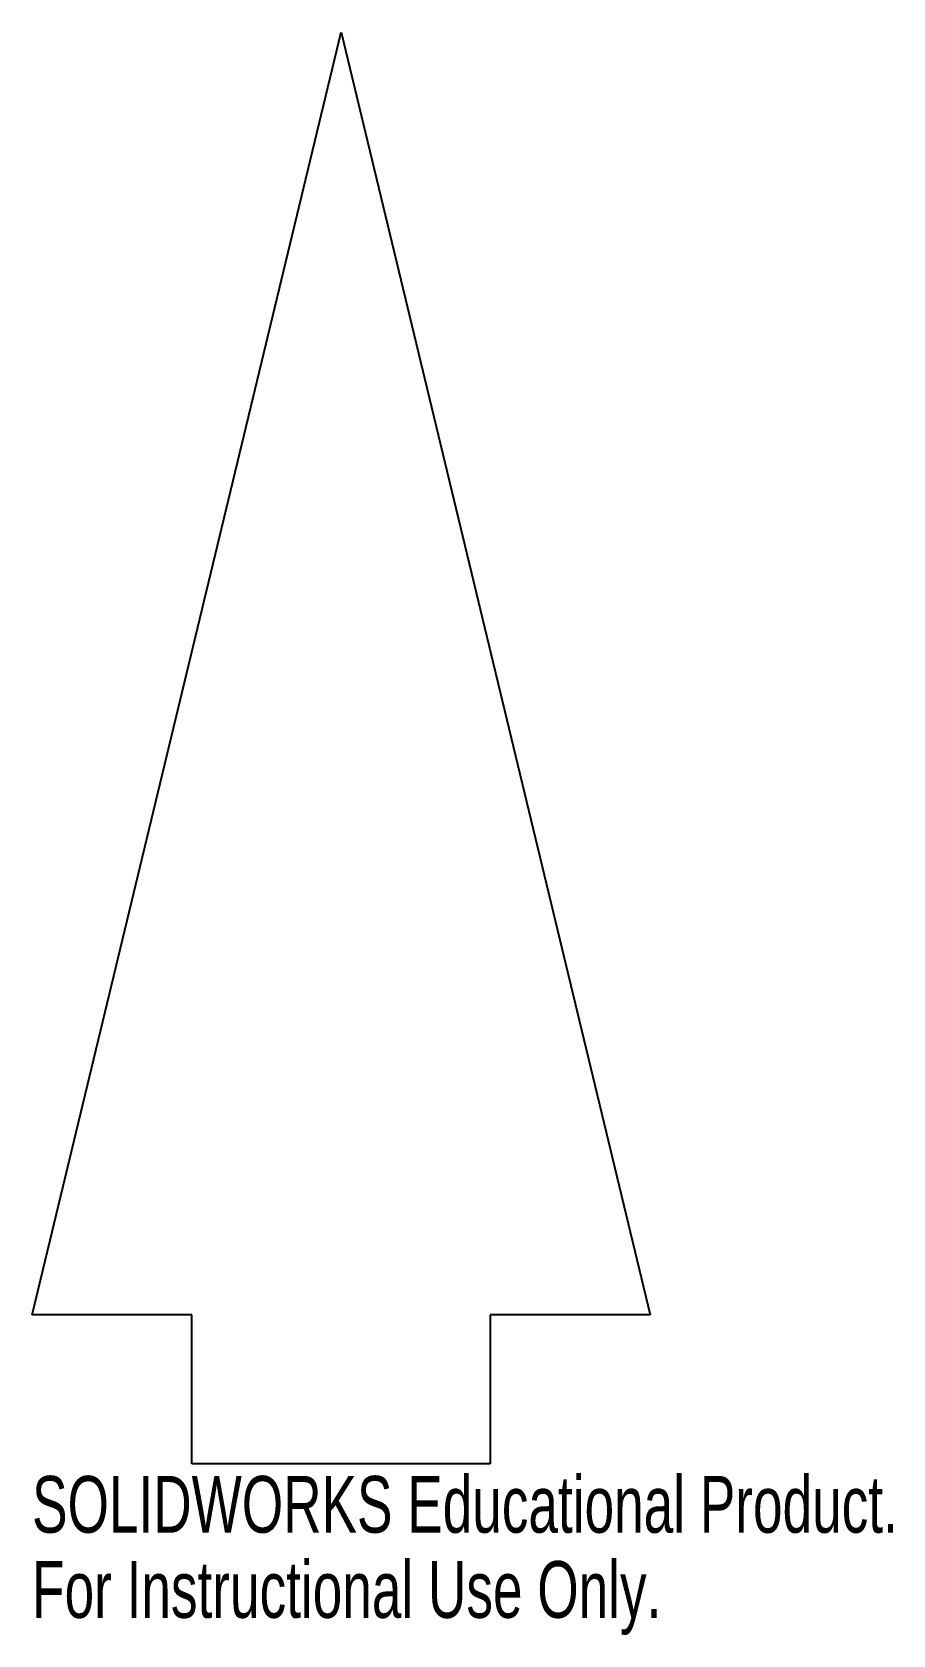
# Model space of a CAD drawing. Header units: millimetres. Extents: x -26 to 47, y -64 to 72.
import ezdxf

# ---------------------------------------------------------------- set-up
doc = ezdxf.new("R2010")
doc.units = ezdxf.units.MM
doc.styles.add('SLDTEXTSTYLE0', font='TXT', dxfattribs={"width": 0.7})

msp = doc.modelspace()

# ---------------------------------------------------------------- linework, layer by layer
at = {"color": 7, "linetype": 'Continuous', "lineweight": 25}
for p, q in [((-26.3, -36.91), (0, 72.34)), ((0, 72.34), (26.3, -36.91)), ((-12.7, -36.91), (-26.3, -36.91)), ((-12.7, -49.61), (-12.7, -36.91)), ((12.7, -36.91), (12.7, -49.61)), ((26.3, -36.91), (12.7, -36.91)), ((12.7, -49.61), (-12.7, -49.61))]:
    msp.add_line(p, q, dxfattribs=at)

# ---------------------------------------------------------------- texts
at = {"color": 7, "linetype": 'Continuous', "char_height": 4.8336, "attachment_point": 1, "style": 'SLDTEXTSTYLE0'}
for s, insert in [('SOLIDWORKS Educational Product.', (-26.3, -50.63)), ('For Instructional Use Only.', (-26.3, -57.88))]:
    msp.add_mtext(s, dxfattribs=dict(at, insert=insert))

doc.saveas('drawing.dxf')
